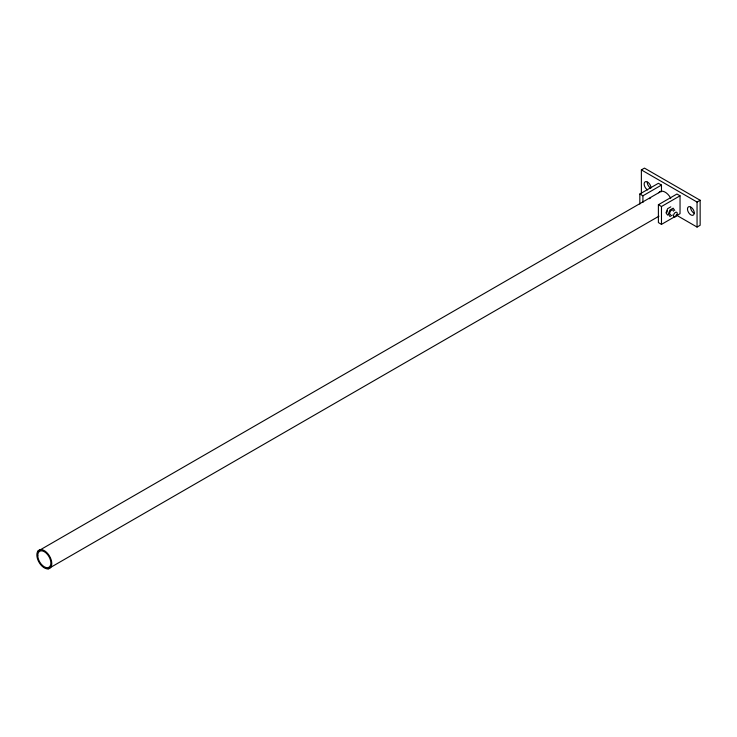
<?xml version="1.0" encoding="UTF-8"?>
<svg xmlns="http://www.w3.org/2000/svg" width="737" height="737" viewBox="0 0 737 737"><rect width="100%" height="100%" fill="white"/><g stroke="black" fill="none" stroke-linecap="round" stroke-linejoin="round"><path stroke-width="1.11" d="M641.374 193.767L641.374 169.897L644.46 168.119L700.15 200.261L700.15 225.273L697.055 227.06L676.17 215.001M639.827 204.057L639.827 194.015L658.39 183.301L661.476 185.079L661.476 191.777M639.827 194.015L642.913 195.802L661.476 185.079M37.854 551.212L661.457 191.169M658.39 204.729L676.944 194.015L680.039 195.802L680.039 213.666L661.476 224.38L658.39 222.592L658.39 204.729L661.476 206.517L680.039 195.802M670.817 206.839L667.602 208.691L665.999 212.836L667.602 215.121M48.052 568.881A10.567 6.099 60 0 0 48.052 553.938A10.567 6.099 60 0 0 36.85 554.943A10.567 6.099 60 0 0 48.052 568.881L658.961 216.181M672.337 215.075L669.924 216.466L668.321 214.181L669.924 210.036L673.139 208.175L674.751 210.469M641.374 169.897L697.055 202.049L700.15 200.261M697.055 202.049L697.055 227.06M661.476 206.517L661.476 224.38M642.913 195.802L642.913 202.5M658.721 192.753A10.567 6.099 60 0 1 670.753 198.244M647.556 189.906A4.809 2.782 60 0 1 644.156 184.01A4.809 2.782 60 0 1 647.556 182.048A4.809 2.782 60 0 1 650.964 187.944M650.651 188.119A4.809 2.782 60 0 1 647.252 182.223M667.049 212.228A3.059 1.769 -60 0 1 667.335 210.819M693.959 213.122A4.809 2.782 60 0 1 690.56 207.235M649.564 198.723A3.059 1.769 -60 0 1 650.651 197.765M670.606 214.716A2.626 1.52 -60 0 1 670.606 211.003A2.626 1.52 -60 0 1 673.388 211.252M37.78 555.477A9.249 5.343 60 0 0 47.592 567.693A9.249 5.343 60 0 0 47.592 554.602A9.249 5.343 60 0 0 37.78 555.477M687.464 209.013A4.809 2.782 60 0 0 692.568 215.37A4.809 2.782 60 0 0 692.568 208.562A4.809 2.782 60 0 0 687.464 209.013M675.405 216.696A2.626 1.52 -60 0 0 677.008 212.551A2.626 1.52 -60 0 0 673.793 214.412A2.626 1.52 -60 0 0 675.405 216.696"/></g></svg>
